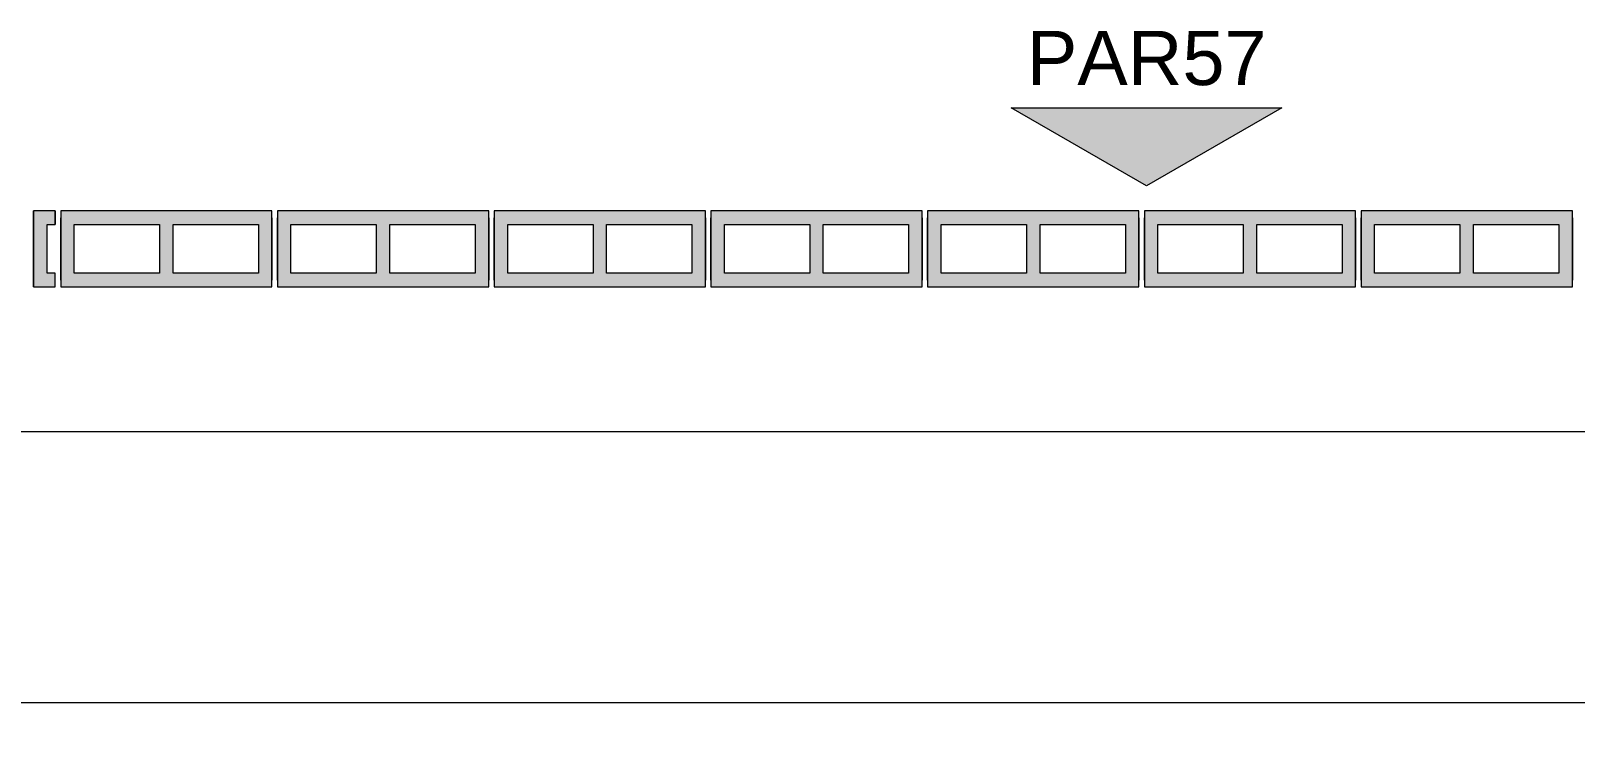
# Model space of a CAD drawing. Header units: centimetres. Extents: x 170 to 14001, y -2277 to 8860.
# Drawn here: x 12145.2 to 12430.2, y -594.3 to -462.5 of the extents above; entities that cross this region are included whole.
import ezdxf

# ---------------------------------------------------------------- set-up
doc = ezdxf.new("R2010")
doc.units = ezdxf.units.CM
for name, color, linetype, lineweight, true_color in [('A-ANNO-DIMS-1', 1, 'Continuous', 9, 0xff0000), ('G-ANNO-SYMB-1', 251, 'Continuous', 9, 0x646464), ('S-BEAM-3', 9, 'Continuous', 9, 0xc0c0c0), ('S-BEAM-7', 116, 'Continuous', 9, 0x008040)]:
    doc.layers.add(name, color=color, linetype=linetype, lineweight=lineweight, true_color=true_color)
for name, color, linetype, lineweight in [('A-ANNO-DIMS-50', 7, 'Continuous', 9), ('A-DETL-GENF', 7, 'Continuous', 9), ('G-ANNO-SYMB', 7, 'Continuous', 9), ('S-BEAM', 7, 'Continuous', 9), ('S-BEAM-2', 7, 'Continuous', 13)]:
    doc.layers.add(name, color=color, linetype=linetype, lineweight=lineweight)
doc.styles.add('Arial', font='arial.ttf', dxfattribs={"height": 10})
doc.styles.add('Bahnschrift_12', font='', dxfattribs={"height": 7.5})
doc.styles.get('Bahnschrift_12').set_extended_font_data('Bahnschrift')
doc.dimstyles.new('Linear_-_2_mm_Arial', dxfattribs={"dimscale": 30.48, "dimtxt": 8.33133, "dimasz": 0.393701, "dimexe": 0.164042, "dimexo": 0.328084, "dimgap": 0.131234, "dimtad": 1, "dimdec": 0, "dimzin": 0, "dimdsep": 46, "dimtxsty": 'Bahnschrift_12', "dimblk1": 'DOTSMALL', "dimblk2": 'DOTSMALL', "dimsah": 1, "dimcen": 0.09, "dimdle": 0.164042, "dimazin": 0, "dimtfac": 1, "dimtdec": 4, "dimtix": 1, "dimtmove": 0, "dimatfit": 3, "dimfxl": 1, "dimtvp": 1, "dimtolj": 1, "dimtzin": 0, "dimarcsym": 2})

# ---------------------------------------------------------------- blocks, each defined once
blk = doc.blocks.new('LEONE - BLOCO 14X39X19 - LEONE - BLOCO 14X39X19-554799-COBERTURA - MODULAÇÃO 2ª FIADA')
at = {"layer": 'S-BEAM-3'}
h = blk.add_hatch(color=256, dxfattribs=at)
h.paths.add_polyline_path([(-19.5, 7), (-19.5, -7), (19.5, -7), (19.5, 7)])
h.paths.add_polyline_path([(-17, -3.48), (-17, 4.5), (-1.25, 4.5), (-1.25, -4.5), (-17, -4.5)])
h.paths.add_polyline_path([(1.25, -0.98), (1.25, 4.5), (17, 4.5), (17, -4.5), (1.25, -4.5), (1.25, -4.16)])
at = {"layer": 'A-DETL-GENF'}
for p, q in [((19.5, 7), (-19.5, 7)), ((-19.5, 7), (-19.5, 0)), ((19.5, 0), (19.5, 7)), ((-17, -4.5), (-17, 4.5)), ((-17, 4.5), (-1.25, 4.5)), ((-1.25, 4.5), (-1.25, -4.5)), ((1.25, -4.5), (1.25, 4.5)), ((1.25, 4.5), (17, 4.5)), ((17, 4.5), (17, -4.5)), ((-19.5, 0), (-19.5, -7)), ((19.5, -7), (19.5, 0)), ((-1.25, -4.5), (-17, -4.5)), ((17, -4.5), (1.25, -4.5)), ((-19.5, -7), (19.5, -7))]:
    blk.add_line(p, q, dxfattribs=at)
at = {"layer": 'S-BEAM-2'}
for p, q in [((-19.5, 7), (-19.5, -7)), ((19.5, 7), (-19.5, 7)), ((-19.5, 7), (-19.5, -7)), ((-19.5, -5.75), (-19.5, 5.75)), ((19.5, -7), (19.5, 7)), ((19.5, -7), (19.5, 7)), ((19.5, 5.75), (19.5, -5.75)), ((-19.5, -7), (19.5, -7))]:
    blk.add_line(p, q, dxfattribs=at)
at = {"layer": 'S-BEAM-3'}
for p, q in [((-17, 4.5), (-1.25, 4.5)), ((-17, -4.5), (-17, 4.5)), ((-1.25, 4.5), (-1.25, -4.5)), ((1.25, 4.5), (17, 4.5)), ((1.25, -4.5), (1.25, 4.5)), ((17, 4.5), (17, -4.5)), ((-1.25, -4.5), (-17, -4.5)), ((17, -4.5), (1.25, -4.5))]:
    blk.add_line(p, q, dxfattribs=at)
blk = doc.blocks.new('LEONE - BLOCO 14X39X19 - LEONE - BLOCO 14X39X19-V1-COBERTURA - MODULAÇÃO 2ª FIADA')
at = {"layer": 'S-BEAM-3'}
h = blk.add_hatch(color=256, dxfattribs=at)
h.paths.add_polyline_path([(19.5, -7), (19.5, 7), (-19.5, 7), (-19.5, -7)])
h.paths.add_polyline_path([(1.25, -4.5), (1.25, 4.5), (17, 4.5), (17, -4.5)])
h.paths.add_polyline_path([(-1.25, -4.5), (-17, -4.5), (-17, 4.5), (-1.25, 4.5), (-1.25, -4.16)])
at = {"layer": 'A-DETL-GENF'}
for p, q in [((19.5, 7), (-19.5, 7)), ((-19.5, 7), (-19.5, 0)), ((19.5, 0), (19.5, 7)), ((-17, -4.5), (-17, 4.5)), ((-17, 4.5), (-1.25, 4.5)), ((-1.25, 4.5), (-1.25, -4.5)), ((1.25, -4.5), (1.25, 4.5)), ((1.25, 4.5), (17, 4.5)), ((17, 4.5), (17, -4.5)), ((-19.5, 0), (-19.5, -7)), ((19.5, -7), (19.5, 0)), ((-1.25, -4.5), (-17, -4.5)), ((17, -4.5), (1.25, -4.5)), ((-19.5, -7), (19.5, -7))]:
    blk.add_line(p, q, dxfattribs=at)
at = {"layer": 'S-BEAM-2'}
for p, q in [((-19.5, 7), (-19.5, -7)), ((19.5, 7), (-19.5, 7)), ((-19.5, 7), (-19.5, -7)), ((-19.5, -5.75), (-19.5, 5.75)), ((19.5, -7), (19.5, 7)), ((19.5, -7), (19.5, 7)), ((19.5, 5.75), (19.5, -5.75)), ((-19.5, -7), (19.5, -7))]:
    blk.add_line(p, q, dxfattribs=at)
at = {"layer": 'S-BEAM-3'}
for p, q in [((-17, 4.5), (-1.25, 4.5)), ((-17, -4.5), (-17, 4.5)), ((-1.25, 4.5), (-1.25, -4.5)), ((1.25, 4.5), (17, 4.5)), ((1.25, -4.5), (1.25, 4.5)), ((17, 4.5), (17, -4.5)), ((-1.25, -4.5), (-17, -4.5)), ((17, -4.5), (1.25, -4.5))]:
    blk.add_line(p, q, dxfattribs=at)
blk = doc.blocks.new('LEONE - BLOCO 14x04x3 - LEONE - BLOCO 14x04x19 2-2788760-COBERTURA - MODULAÇÃO 2ª FIADA')
at = {"layer": 'S-BEAM-7'}
blk.add_hatch(color=256, dxfattribs=at).paths.add_polyline_path([(-1.39, -7), (1.5, -7), (1.5, -4.5), (0, -4.5), (0, 4.5), (1.5, 4.5), (1.5, 7), (-2.5, 7), (-2.5, -7)])
at = {"layer": 'A-DETL-GENF'}
for p, q in [((1.5, 7), (-2.5, 7)), ((-2.5, 7), (-2.5, 0)), ((1.5, 4.5), (1.5, 7)), ((0, 4.5), (1.5, 4.5)), ((0, -4.5), (0, 4.5)), ((-2.5, 0), (-2.5, -7)), ((1.5, -4.5), (0, -4.5)), ((1.5, -7), (1.5, -4.5)), ((-2.5, -7), (1.5, -7))]:
    blk.add_line(p, q, dxfattribs=at)
at = {"layer": 'S-BEAM-2'}
for p, q in [((1.5, 7), (-2.5, 7)), ((-2.5, -7), (-2.5, 7)), ((1.5, 7), (1.5, 4.5)), ((1.5, -7), (1.5, -4.5)), ((-2.5, -7), (1.5, -7))]:
    blk.add_line(p, q, dxfattribs=at)
at = {"layer": 'S-BEAM-3'}
for p, q in [((0, -4.5), (0, 4.5)), ((0, 4.5), (1.5, 4.5)), ((1.5, -4.5), (0, -4.5))]:
    blk.add_line(p, q, dxfattribs=at)
blk = doc.blocks.new('Elevação - Número de detalhe-142644-COBERTURA - MODULAÇÃO 2ª FIADA')
at = {"layer": 'G-ANNO-SYMB-1'}
blk.add_hatch(color=256, dxfattribs=at).paths.add_polyline_path([(0.5, 0), (-0.5, 0), (0, 0.2887)])
at = {"layer": 'G-ANNO-SYMB'}
for p, q in [((0, 0.2887), (-0.5, 0)), ((0.5, 0), (0, 0.2887)), ((-0.5, 0), (0.5, 0))]:
    blk.add_line(p, q, dxfattribs=at)
blk = doc.blocks.new('DIMBLOCK29-COBERTURA - MODULAÇÃO 2ª FIADA')
at = {"layer": 'A-ANNO-DIMS-50', "lineweight": 35, "true_color": 0xff0000}
h = blk.add_hatch(color=1, dxfattribs=at)
edge = h.paths.add_edge_path()
edge.add_arc((12104.73, -536.46), 1.5, 0, 360)
h = blk.add_hatch(color=1, dxfattribs=at)
edge = h.paths.add_edge_path()
edge.add_arc((12890.73, -536.46), 1.5, 0, 360)
at = {"layer": 'A-ANNO-DIMS-50', "color": 1, "true_color": 0xff0000}
for p, q in [((12104.73, -519.76), (12104.73, -541.46)), ((12104.73, -536.46), (12104.73, -519.76)), ((12890.73, -544.34), (12890.73, -531.46)), ((12104.73, -536.46), (12890.73, -536.46)), ((12890.73, -536.46), (12890.73, -544.34))]:
    blk.add_line(p, q, dxfattribs=at)
at = {"layer": 'A-ANNO-DIMS-50', "color": 1, "lineweight": 35, "true_color": 0xff0000}
for centre in [(12104.73, -536.46), (12890.73, -536.46)]:
    blk.add_circle(centre, 1.5, dxfattribs=at)
at = {"layer": 'A-ANNO-DIMS-50', "color": 0, "insert": (12489.4, -522.81), "char_height": 7.5, "width": 19.9952, "attachment_point": 1, "line_spacing_factor": 1.009858, "style": 'Bahnschrift_12'}
blk.add_mtext('786', dxfattribs=at)
blk = doc.blocks.new('_DotSmall')
at = {"color": 0, "linetype": 'ByBlock', "const_width": 0.5}
blk.add_lwpolyline([(-0.0625, 0, 1), (0.0625, 0, 1)], format="xyb", close=True, dxfattribs=at)
blk = doc.blocks.new('DIMBLOCK35-COBERTURA - MODULAÇÃO 2ª FIADA')
at = {"layer": 'A-ANNO-DIMS-50', "lineweight": 35, "true_color": 0xff0000}
h = blk.add_hatch(color=1, dxfattribs=at)
edge = h.paths.add_edge_path()
edge.add_arc((11990.73, -586.46), 1.5, 0, 360)
h = blk.add_hatch(color=1, dxfattribs=at)
edge = h.paths.add_edge_path()
edge.add_arc((12890.73, -586.46), 1.5, 0, 360)
at = {"layer": 'A-ANNO-DIMS-50', "color": 1, "true_color": 0xff0000}
for p, q in [((11990.73, -594.34), (11990.73, -581.46)), ((12890.73, -594.34), (12890.73, -581.46)), ((11990.73, -586.46), (12890.73, -586.46)), ((11990.73, -586.46), (11990.73, -594.34)), ((12890.73, -586.46), (12890.73, -594.34))]:
    blk.add_line(p, q, dxfattribs=at)
at = {"layer": 'A-ANNO-DIMS-50', "color": 1, "lineweight": 35, "true_color": 0xff0000}
for centre in [(11990.73, -586.46), (12890.73, -586.46)]:
    blk.add_circle(centre, 1.5, dxfattribs=at)
at = {"layer": 'A-ANNO-DIMS-50', "color": 0, "insert": (12432.21, -572.81), "char_height": 7.5, "width": 20.4496, "attachment_point": 1, "line_spacing_factor": 1.009858, "style": 'Bahnschrift_12'}
blk.add_mtext('900', dxfattribs=at)

msp = doc.modelspace()

# ---------------------------------------------------------------- block references
at = {"layer": 'G-ANNO-SYMB', "extrusion": (0, 0, -1), "xscale": 49.99999999999998, "yscale": 49.99999999999998, "zscale": 49.99999999999998, "rotation": 180}
msp.add_blockref('Elevação - Número de detalhe-142644-COBERTURA - MODULAÇÃO 2ª FIADA', (-12351.12, -476.71), dxfattribs=at)
at = {"layer": 'S-BEAM'}
for name, p in [('LEONE - BLOCO 14x04x3 - LEONE - BLOCO 14x04x19 2-2788760-COBERTURA - MODULAÇÃO 2ª FIADA', (12148.23, -502.76)), ('LEONE - BLOCO 14X39X19 - LEONE - BLOCO 14X39X19-554799-COBERTURA - MODULAÇÃO 2ª FIADA', (12170.23, -502.76)), ('LEONE - BLOCO 14X39X19 - LEONE - BLOCO 14X39X19-554799-COBERTURA - MODULAÇÃO 2ª FIADA', (12210.23, -502.76)), ('LEONE - BLOCO 14X39X19 - LEONE - BLOCO 14X39X19-554799-COBERTURA - MODULAÇÃO 2ª FIADA', (12250.23, -502.76)), ('LEONE - BLOCO 14X39X19 - LEONE - BLOCO 14X39X19-V1-COBERTURA - MODULAÇÃO 2ª FIADA', (12290.23, -502.76)), ('LEONE - BLOCO 14X39X19 - LEONE - BLOCO 14X39X19-554799-COBERTURA - MODULAÇÃO 2ª FIADA', (12330.23, -502.76)), ('LEONE - BLOCO 14X39X19 - LEONE - BLOCO 14X39X19-V1-COBERTURA - MODULAÇÃO 2ª FIADA', (12370.23, -502.76)), ('LEONE - BLOCO 14X39X19 - LEONE - BLOCO 14X39X19-554799-COBERTURA - MODULAÇÃO 2ª FIADA', (12410.23, -502.76))]:
    msp.add_blockref(name, p, dxfattribs=at)

# ---------------------------------------------------------------- texts
at = {"layer": 'G-ANNO-SYMB', "insert": (12329.04, -462.52), "char_height": 10, "width": 54.9156, "attachment_point": 1, "style": 'Arial'}
msp.add_mtext('PAR57', dxfattribs=at)

# ---------------------------------------------------------------- dimensions: what is measured, and where the dimension line sits
at = {"layer": 'A-ANNO-DIMS-1'}
for base, p1, p2, override, picture, middle in [((12890.73, -536.46), (12104.73, -509.76), (12890.73, -534.34), {"dimpost": '<>', "dimfxl": 786.384278}, 'DIMBLOCK29-COBERTURA - MODULAÇÃO 2ª FIADA', (12497.73, -528.63)), ((12890.73, -586.46), (11990.73, -584.34), (12890.73, -584.34), {"dimpost": '<>', "dimfxl": 900}, 'DIMBLOCK35-COBERTURA - MODULAÇÃO 2ª FIADA', (12440.73, -578.62))]:
    dim = msp.add_linear_dim(base=base, p1=p1, p2=p2, dimstyle='Linear_-_2_mm_Arial', override=override, dxfattribs=at)
    dim.commit()
    dim.dimension.update_dxf_attribs({"geometry": picture, "text_midpoint": middle})

doc.saveas('drawing.dxf')
